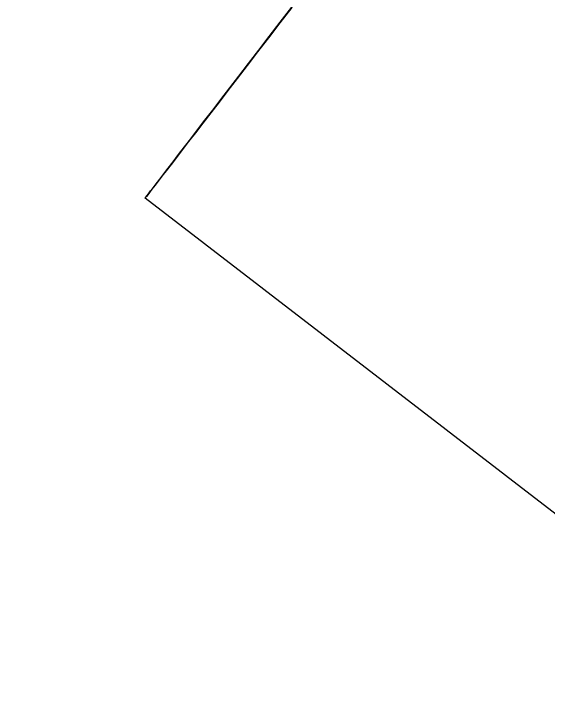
# Model space of a CAD drawing. Header units: millimetres. Extents: x 0 to 2895, y -1316 to 884.
# Drawn here: x 1645.48013 to 1645.4849, y 164.67216 to 164.67827 of the extents above; entities that cross this region are included whole.
import ezdxf

# ---------------------------------------------------------------- set-up
doc = ezdxf.new("R2010")
doc.units = ezdxf.units.MM
doc.layers.add('Blocks', color=7, linetype='Continuous')
doc.layers.add('Blocks$Inner', color=7, linetype='Continuous', lineweight=25, true_color=0x007f00)

# ---------------------------------------------------------------- blocks, each defined once
blk = doc.blocks.new('PK24 Side')
at = {"layer": 'Blocks$Inner'}
blk.add_lwpolyline([(281.0729571, 158.0920644), (272.5263745, 164.6766279)], dxfattribs=at)
for points, knots in [([(-114.7474775, 851.0163871), (-112.4978983, 840.6854452), (-105.0584879, 809.2204822), (-91.7549117, 762.590057), (-77.7168612, 716.1935028), (-62.5112388, 670.1487082), (-45.9966111, 624.5584607), (-27.8004201, 579.6143959), (-10.7854129, 542.9369743), (4.4554006, 514.4304664), (16.6587238, 493.4751223), (29.3783484, 472.8358167), (46.8296293, 445.6365868), (69.6374492, 412.2746668), (98.6040691, 373.3860908), (129.1027963, 335.6845755), (161.2304043, 299.356621), (195.182456, 264.7187552), (225.2082398, 237.6441943), (250.5652962, 217.5747461), (270.3148006, 203.4948315), (290.867477, 190.6683897), (312.349852, 179.2743324), (334.8600229, 170.2662856), (358.6032257, 164.7578494), (382.9643573, 163.1806186), (407.0568877, 165.883523), (430.7545759, 171.3350881), (454.0498516, 177.9286603), (477.0699095, 185.5258605), (499.7957806, 194.0054946), (522.2400469, 203.1603275), (551.9163082, 215.9909392), (588.6784908, 232.7351345), (632.5448666, 253.3650881), (676.3881795, 274.0617175), (720.3687213, 294.450414), (764.6026661, 314.2907437), (809.1723748, 333.3752229), (854.1237719, 351.5428144), (899.4922091, 368.6431288), (945.3088266, 384.5047198), (991.5176612, 399.1800571), (1038.0542349, 412.7932989), (1084.8686694, 425.4062437), (1132.004908, 436.7651653), (1179.4675509, 446.6783917), (1219.2583863, 453.6926278), (1251.2212574, 458.577229), (1275.2282754, 461.8809918), (1299.2553478, 464.8731304), (1319.3332239, 467.1631499), (1335.4283773, 468.8924695), (1347.4915465, 470.1243546), (1359.5366909, 471.2889824), (1371.5426491, 472.3595836), (1383.523876, 473.4103992), (1393.5420522, 474.459494), (1401.6084178, 475.4975699), (1406.6732124, 476.2589247), (1410.7542971, 476.9286035), (1414.8015275, 477.7361593), (1417.6605138, 478.7402306), (1419.5716645, 480.1200513)], [0, 0, 0, 0, 0.02439, 0.04878, 0.073171, 0.097561, 0.121951, 0.146341, 0.170732, 0.182927, 0.195122, 0.207317, 0.219512, 0.243902, 0.268293, 0.292683, 0.317073, 0.341463, 0.365854, 0.378049, 0.390244, 0.402439, 0.414634, 0.426829, 0.439024, 0.45122, 0.463415, 0.47561, 0.487805, 0.5, 0.512195, 0.52439, 0.536585, 0.560976, 0.585366, 0.609756, 0.634146, 0.658537, 0.682927, 0.707317, 0.731707, 0.756098, 0.780488, 0.804878, 0.829268, 0.853659, 0.878049, 0.902439, 0.914634, 0.926829, 0.939024, 0.95122, 0.957317, 0.963415, 0.969512, 0.97561, 0.981707, 0.987805, 0.990854, 0.993902, 0.995427, 0.996951, 1, 1, 1, 1]), ([(272.5276839, 164.6783301), (272.5183865, 164.6662376), (272.5784672, 164.7444225), (272.7164515, 164.9238982), (273.2125594, 165.5693138), (274.1969507, 166.8497972), (275.4344197, 168.4596906), (276.5880462, 169.9603445), (277.1762217, 170.7254437)], [-25.525544, -25.525544, -25.525544, -25.525544, -16.644558, -12.554193, -8.532292, -5.718626, -2.921447, 0, 0, 0, 0])]:
    blk.add_open_spline(points, degree=3, knots=knots, dxfattribs=at)

msp = doc.modelspace()

# ---------------------------------------------------------------- block references
at = {"layer": 'Blocks'}
msp.add_blockref('PK24 Side', (1372.95493, 0), dxfattribs=at)

doc.saveas('drawing.dxf')
